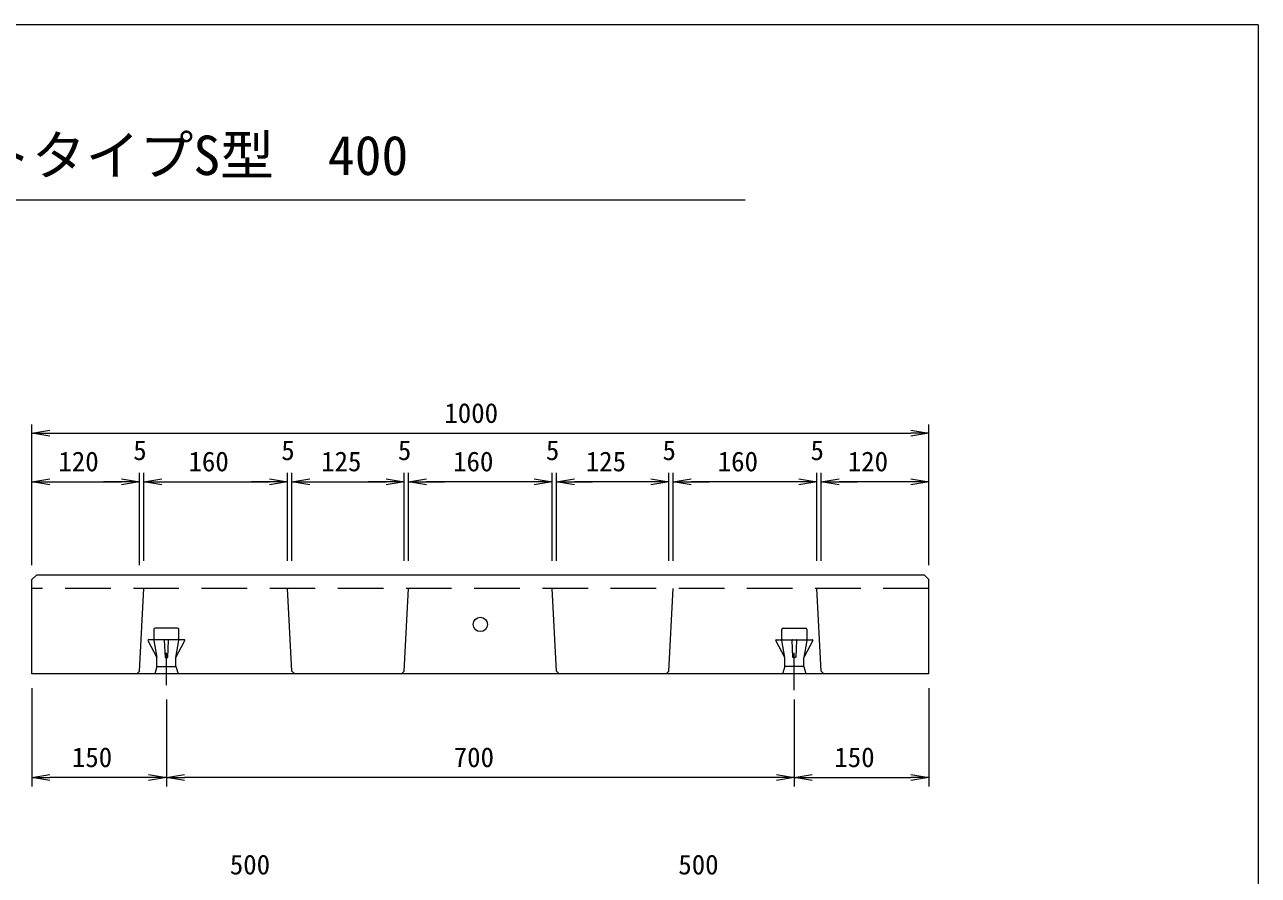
# Model space of a CAD drawing. Units: millimetres, scale not verified. Extents: x 1573 to 15247, y 1105 to 10775.
# Drawn here: x 8370 to 15247, y 6035 to 10775 of the extents above; entities that cross this region are included whole.
import ezdxf
from ezdxf.enums import TextEntityAlignment as Align

# ---------------------------------------------------------------- set-up
doc = ezdxf.new("R2010")
doc.units = ezdxf.units.MM
doc.header["$LTSCALE"] = 20
doc.linetypes.add('USER1', pattern=[19, 12.7, -6.3])
for name, color, linetype, lineweight in [('0_2', 7, 'Continuous', 18), ('D-STR-DIM（寸法）', 7, 'Continuous', 18), ('D-STR-STR1（構造物）', 7, 'Continuous', 18), ('D-STR（構造物外形線）', 1, 'Continuous', 18), ('D-TTL(外枠）', 2, 'Continuous', 18), ('D-TTL-LINE（枠内）', 2, 'Continuous', 18)]:
    doc.layers.add(name, color=color, linetype=linetype, lineweight=lineweight)
doc.layers.add('用紙-用紙-GR1_02', color=7, linetype='Continuous')
doc.styles.add('ＭＳ ゴシック', font='')
doc.styles.get('ＭＳ ゴシック').set_extended_font_data('MS Gothic')

msp = doc.modelspace()

# ---------------------------------------------------------------- linework, layer by layer
at = {"layer": '0_2'}
for p, q in [((8410.44, 8497.85), (8510.44, 8514.52)), ((8510.44, 8481.19), (8410.44, 8497.85)), ((8410.44, 8497.85), (8510.44, 8497.85)), ((13310.44, 8514.52), (13410.44, 8497.85)), ((13410.44, 8497.85), (13310.44, 8481.19)), ((13410.44, 8497.85), (13310.44, 8497.85)), ((8410.44, 8228.19), (8510.44, 8244.86)), ((8510.44, 8211.52), (8410.44, 8228.19)), ((8410.44, 8228.19), (8510.44, 8228.19)), ((8910.44, 8244.86), (9010.44, 8228.19)), ((8910.44, 8244.86), (9010.44, 8228.19)), ((9010.44, 8228.19), (8910.44, 8211.52)), ((9010.44, 8228.19), (8910.44, 8228.19)), ((9010.44, 8228.19), (8910.44, 8211.52)), ((9010.44, 8228.19), (8910.44, 8228.19)), ((9035.44, 8228.19), (9135.44, 8244.86)), ((9035.44, 8228.19), (9135.44, 8244.86)), ((9135.44, 8211.52), (9035.44, 8228.19)), ((9035.44, 8228.19), (9135.44, 8228.19)), ((9135.44, 8211.52), (9035.44, 8228.19)), ((9035.44, 8228.19), (9135.44, 8228.19)), ((9735.44, 8244.86), (9835.44, 8228.19)), ((9735.44, 8244.86), (9835.44, 8228.19)), ((9835.44, 8228.19), (9735.44, 8211.52)), ((9835.44, 8228.19), (9735.44, 8228.19)), ((9835.44, 8228.19), (9735.44, 8211.52)), ((9835.44, 8228.19), (9735.44, 8228.19)), ((9860.44, 8228.19), (9960.44, 8244.86)), ((9860.44, 8228.19), (9960.44, 8244.86)), ((9960.44, 8211.52), (9860.44, 8228.19)), ((9860.44, 8228.19), (9960.44, 8228.19)), ((9960.44, 8211.52), (9860.44, 8228.19)), ((9860.44, 8228.19), (9960.44, 8228.19)), ((10385.44, 8244.86), (10485.44, 8228.19)), ((10385.44, 8244.86), (10485.44, 8228.19)), ((10485.44, 8228.19), (10385.44, 8211.52)), ((10485.44, 8228.19), (10385.44, 8228.19)), ((10485.44, 8228.19), (10385.44, 8211.52)), ((10485.44, 8228.19), (10385.44, 8228.19)), ((10510.44, 8228.19), (10610.44, 8244.86)), ((10510.44, 8228.19), (10610.44, 8244.86)), ((10610.44, 8211.52), (10510.44, 8228.19)), ((10510.44, 8228.19), (10610.44, 8228.19)), ((10610.44, 8211.52), (10510.44, 8228.19)), ((10510.44, 8228.19), (10610.44, 8228.19)), ((11210.44, 8244.86), (11310.44, 8228.19)), ((11210.44, 8244.86), (11310.44, 8228.19)), ((11310.44, 8228.19), (11210.44, 8211.52)), ((11310.44, 8228.19), (11210.44, 8228.19)), ((11310.44, 8228.19), (11210.44, 8211.52)), ((11310.44, 8228.19), (11210.44, 8228.19)), ((11335.44, 8228.19), (11435.44, 8244.86)), ((11335.44, 8228.19), (11435.44, 8244.86)), ((11435.44, 8211.52), (11335.44, 8228.19)), ((11335.44, 8228.19), (11435.44, 8228.19)), ((11435.44, 8211.52), (11335.44, 8228.19)), ((11335.44, 8228.19), (11435.44, 8228.19)), ((11860.44, 8244.86), (11960.44, 8228.19)), ((11860.44, 8244.86), (11960.44, 8228.19)), ((11960.44, 8228.19), (11860.44, 8211.52)), ((11960.44, 8228.19), (11860.44, 8228.19)), ((11960.44, 8228.19), (11860.44, 8211.52)), ((11960.44, 8228.19), (11860.44, 8228.19)), ((11985.44, 8228.19), (12085.44, 8244.86)), ((11985.44, 8228.19), (12085.44, 8244.86)), ((12085.44, 8211.52), (11985.44, 8228.19)), ((11985.44, 8228.19), (12085.44, 8228.19)), ((12085.44, 8211.52), (11985.44, 8228.19)), ((11985.44, 8228.19), (12085.44, 8228.19)), ((12685.44, 8244.86), (12785.44, 8228.19)), ((12685.44, 8244.86), (12785.44, 8228.19)), ((12785.44, 8228.19), (12685.44, 8211.52)), ((12785.44, 8228.19), (12685.44, 8228.19)), ((12785.44, 8228.19), (12685.44, 8211.52)), ((12785.44, 8228.19), (12685.44, 8228.19)), ((12810.44, 8228.19), (12910.44, 8244.86)), ((12810.44, 8228.19), (12910.44, 8244.86)), ((12910.44, 8211.52), (12810.44, 8228.19)), ((12810.44, 8228.19), (12910.44, 8228.19)), ((12910.44, 8211.52), (12810.44, 8228.19)), ((12810.44, 8228.19), (12910.44, 8228.19)), ((13310.44, 8244.86), (13410.44, 8228.19)), ((13410.44, 8228.19), (13310.44, 8211.52)), ((13410.44, 8228.19), (13310.44, 8228.19)), ((8410.44, 6579.9), (8510.44, 6596.57)), ((8510.44, 6563.24), (8410.44, 6579.9)), ((8410.44, 6579.9), (8510.44, 6579.9)), ((9060.44, 6596.57), (9160.44, 6579.9)), ((9160.44, 6579.9), (9060.44, 6563.24)), ((9160.44, 6579.9), (9060.44, 6579.9)), ((9160.44, 6579.9), (9260.44, 6596.57)), ((9260.44, 6563.24), (9160.44, 6579.9)), ((9160.44, 6579.9), (9260.44, 6579.9)), ((12560.44, 6596.57), (12660.44, 6579.9)), ((12660.44, 6579.9), (12560.44, 6563.24)), ((12660.44, 6579.9), (12560.44, 6579.9)), ((12660.44, 6579.9), (12760.44, 6596.57)), ((12760.44, 6563.24), (12660.44, 6579.9)), ((12660.44, 6579.9), (12760.44, 6579.9)), ((13310.44, 6596.57), (13410.44, 6579.9)), ((13410.44, 6579.9), (13310.44, 6563.24)), ((13410.44, 6579.9), (13310.44, 6579.9))]:
    msp.add_line(p, q, dxfattribs=at)
at = {"layer": 'D-STR-DIM（寸法）'}
for p, q in [((8410.44, 7787.8), (8410.44, 8547.85)), ((13410.44, 7787.8), (13410.44, 8547.85)), ((8510.44, 8497.85), (13310.44, 8497.85)), ((8410.44, 7762.8), (8410.44, 8278.19)), ((9010.44, 7762.8), (9010.44, 8278.19)), ((9010.44, 7787.8), (9010.44, 8278.19)), ((9035.44, 7787.8), (9035.44, 8278.19)), ((9035.44, 7787.8), (9035.44, 8278.19)), ((9835.44, 7787.8), (9835.44, 8278.19)), ((9835.44, 7787.8), (9835.44, 8278.19)), ((9860.44, 7787.8), (9860.44, 8278.19)), ((9860.44, 7787.8), (9860.44, 8278.19)), ((10485.44, 7787.8), (10485.44, 8278.19)), ((10485.44, 7787.8), (10485.44, 8278.19)), ((10510.44, 7787.8), (10510.44, 8278.19)), ((10510.44, 7787.8), (10510.44, 8278.19)), ((11310.44, 7787.8), (11310.44, 8278.19)), ((11310.44, 7787.8), (11310.44, 8278.19)), ((11335.44, 7787.8), (11335.44, 8278.19)), ((11335.44, 7787.8), (11335.44, 8278.19)), ((11960.44, 7787.8), (11960.44, 8278.19)), ((11960.44, 7787.8), (11960.44, 8278.19)), ((11985.44, 7787.8), (11985.44, 8278.19)), ((11985.44, 7787.8), (11985.44, 8278.19)), ((12785.44, 7787.8), (12785.44, 8278.19)), ((12785.44, 7787.8), (12785.44, 8278.19)), ((12810.44, 7842.8), (12810.44, 8278.19)), ((12810.44, 7787.8), (12810.44, 8278.19)), ((13410.44, 7762.8), (13410.44, 8278.19)), ((8510.44, 8228.19), (8910.44, 8228.19)), ((8910.44, 8228.19), (8810.44, 8228.19)), ((9135.44, 8228.19), (9235.44, 8228.19)), ((9135.44, 8228.19), (9735.44, 8228.19)), ((9735.44, 8228.19), (9635.44, 8228.19)), ((9960.44, 8228.19), (10060.44, 8228.19)), ((9960.44, 8228.19), (10385.44, 8228.19)), ((10385.44, 8228.19), (10285.44, 8228.19)), ((11210.44, 8228.19), (10610.44, 8228.19)), ((10610.44, 8228.19), (10710.44, 8228.19)), ((11210.44, 8228.19), (11110.44, 8228.19)), ((11435.44, 8228.19), (11535.44, 8228.19)), ((11860.44, 8228.19), (11435.44, 8228.19)), ((11860.44, 8228.19), (11760.44, 8228.19)), ((12085.44, 8228.19), (12185.44, 8228.19)), ((12685.44, 8228.19), (12085.44, 8228.19)), ((12685.44, 8228.19), (12585.44, 8228.19)), ((12910.44, 8228.19), (13010.44, 8228.19)), ((13310.44, 8228.19), (12910.44, 8228.19)), ((8410.44, 7077.8), (8410.44, 6529.9)), ((9160.44, 7013.93), (9160.44, 6529.9)), ((9160.44, 7013.93), (9160.44, 6529.9)), ((12660.44, 7013.93), (12660.44, 6529.9)), ((12660.44, 7013.93), (12660.44, 6529.9)), ((13410.44, 7077.8), (13410.44, 6529.9)), ((9060.44, 6579.9), (8510.44, 6579.9)), ((12560.44, 6579.9), (9260.44, 6579.9)), ((12760.44, 6579.9), (13310.44, 6579.9))]:
    msp.add_line(p, q, dxfattribs=at)
at = {"layer": 'D-STR-STR1（構造物）'}
for p, q in [((9090.44, 7405.3), (9090.44, 7347.8)), ((9222.94, 7412.8), (9097.94, 7412.8)), ((9230.44, 7347.8), (9230.44, 7405.3)), ((12590.44, 7347.8), (12590.44, 7405.3)), ((12597.94, 7412.8), (12722.94, 7412.8)), ((12730.44, 7405.3), (12730.44, 7347.8)), ((9057.53, 7343.82), (9107.94, 7247.8)), ((9260.94, 7347.8), (9059.94, 7347.8)), ((9091.21, 7343.37), (9107.94, 7247.8)), ((9225.94, 7347.8), (9094.94, 7347.8)), ((9148.09, 7344.8), (9152.94, 7247.8)), ((9169.94, 7347.8), (9150.94, 7347.8)), ((9167.94, 7247.8), (9172.79, 7344.8)), ((9212.94, 7247.8), (9263.35, 7343.82)), ((9212.94, 7247.8), (9229.66, 7343.37)), ((12607.94, 7247.8), (12557.53, 7343.82)), ((12559.94, 7347.8), (12760.94, 7347.8)), ((12607.94, 7247.8), (12591.21, 7343.37)), ((12594.94, 7347.8), (12725.94, 7347.8)), ((12652.94, 7247.8), (12648.09, 7344.8)), ((12650.94, 7347.8), (12669.94, 7347.8)), ((12672.79, 7344.8), (12667.94, 7247.8)), ((12763.35, 7343.82), (12712.94, 7247.8)), ((12729.66, 7343.37), (12712.94, 7247.8)), ((9107.94, 7197.8), (9107.94, 7247.8)), ((9152.94, 7247.8), (9167.94, 7247.8)), ((9160.44, 7093.93), (9160.44, 7274.72)), ((9160.44, 7093.93), (9160.44, 7274.72)), ((9212.94, 7197.8), (9212.94, 7247.8)), ((12607.94, 7197.8), (12607.94, 7247.8)), ((12667.94, 7247.8), (12652.94, 7247.8)), ((12660.44, 7093.93), (12660.44, 7274.72)), ((12660.44, 7093.93), (12660.44, 7274.72)), ((12660.44, 7093.93), (12660.44, 7274.72)), ((12660.44, 7093.93), (12660.44, 7274.72)), ((12660.44, 7067.41), (12660.44, 7248.19)), ((12712.94, 7197.8), (12712.94, 7247.8)), ((9107.94, 7197.8), (9095.44, 7157.8)), ((9107.94, 7197.8), (9212.94, 7197.8)), ((9212.94, 7197.8), (9225.44, 7157.8)), ((12607.94, 7197.8), (12595.44, 7157.8)), ((12712.94, 7197.8), (12607.94, 7197.8)), ((12712.94, 7197.8), (12725.44, 7157.8))]:
    msp.add_line(p, q, dxfattribs=at)
msp.add_circle((10910.44, 7432.8), 40, dxfattribs=at)
for centre, radius, start, end in [((9097.94, 7405.3), 7.5, 90, 180), ((9222.94, 7405.3), 7.5, 0, 90), ((12597.94, 7405.3), 7.5, 90, 180), ((12722.94, 7405.3), 7.5, 0, 90), ((9062.03, 7343.82), 4.5, 117.69948, 180.00002), ((9095.71, 7343.37), 4.5, 99.92624, 180), ((9151.09, 7344.8), 3, 92.8624, 180), ((9169.79, 7344.8), 3, 0, 87.1376), ((9225.16, 7343.37), 4.5, 0, 80.07376), ((9258.85, 7343.82), 4.5, 0, 62.30054), ((12562.03, 7343.82), 4.5, 117.69946, 180), ((12595.71, 7343.37), 4.5, 99.92624, 180), ((12651.09, 7344.8), 3, 92.8624, 180), ((12669.79, 7344.8), 3, 0, 87.1376), ((12725.16, 7343.37), 4.5, 0, 80.07376), ((12758.85, 7343.82), 4.5, 359.99998, 62.30052)]:
    msp.add_arc(centre, radius, start, end, dxfattribs=at)
at = {"layer": 'D-STR（構造物外形線）'}
for p, q in [((8410.44, 7682.8), (8435.44, 7707.8)), ((13385.44, 7707.8), (8435.44, 7707.8)), ((13385.44, 7707.8), (13410.44, 7682.8)), ((8410.44, 7207.8), (8410.44, 7682.8)), ((8410.44, 7157.8), (8410.44, 7682.8)), ((9011.23, 7172.78), (9035.44, 7632.8)), ((9859.65, 7172.78), (9835.44, 7632.8)), ((10486.23, 7172.78), (10510.44, 7632.8)), ((11334.65, 7172.78), (11310.44, 7632.8)), ((11961.23, 7172.78), (11985.44, 7632.8)), ((12809.65, 7172.78), (12785.44, 7632.8)), ((13410.44, 7157.8), (13410.44, 7682.8)), ((13410.44, 7157.8), (8410.44, 7157.8)), ((9011.23, 7172.78), (8995.44, 7157.8)), ((9859.65, 7172.78), (9875.44, 7157.8)), ((10486.23, 7172.78), (10470.44, 7157.8)), ((11334.65, 7172.78), (11350.44, 7157.8)), ((11961.23, 7172.78), (11945.44, 7157.8)), ((12809.65, 7172.78), (12825.44, 7157.8))]:
    msp.add_line(p, q, dxfattribs=at)
at = {"layer": 'D-STR（構造物外形線）', "linetype": 'USER1'}
msp.add_line((13410.44, 7632.8), (8410.44, 7632.8), dxfattribs=at)
at = {"layer": 'D-TTL(外枠）'}
for q in [(1573.24, 10774.88), (15246.76, 1105.12)]:
    msp.add_line((15246.76, 10774.88), q, dxfattribs=at)
at = {"layer": 'D-TTL-LINE（枠内）'}
msp.add_line((4443.36, 9798.49), (12387.27, 9798.49), dxfattribs=at)

# ---------------------------------------------------------------- texts
at = {"layer": 'D-STR-DIM（寸法）', "style": 'ＭＳ ゴシック'}
for s, p in [('1000', (10709.8, 8522.85)), ('120', (8558.53, 8253.19)), ('5', (8975.73, 8315.69)), ('160', (9283.53, 8253.19)), ('5', (9800.73, 8315.69)), ('125', (10022.94, 8253.19)), ('5', (10450.73, 8315.69)), ('160', (10758.53, 8253.19)), ('5', (11275.73, 8315.69)), ('125', (11497.94, 8253.19)), ('5', (11925.73, 8315.69)), ('160', (12233.53, 8253.19)), ('5', (12750.73, 8315.69)), ('120', (12958.53, 8253.19)), ('150', (8633.53, 6604.9)), ('700', (10761.96, 6604.9)), ('150', (12883.53, 6604.9)), ('500', (9513.86, 6006.75)), ('500', (12013.86, 6006.75))]:
    msp.add_text(s, height=110, dxfattribs=at).set_placement(p, align=Align.BOTTOM_LEFT)
at = {"layer": '用紙-用紙-GR1_02', "style": 'ＭＳ ゴシック'}
msp.add_text('かんたん側溝\u3000蓋\u3000スリットタイプS型\u3000400', height=219.9, dxfattribs=at).set_placement((4511.52, 9871.06), align=Align.BOTTOM_LEFT)

doc.saveas('drawing.dxf')
